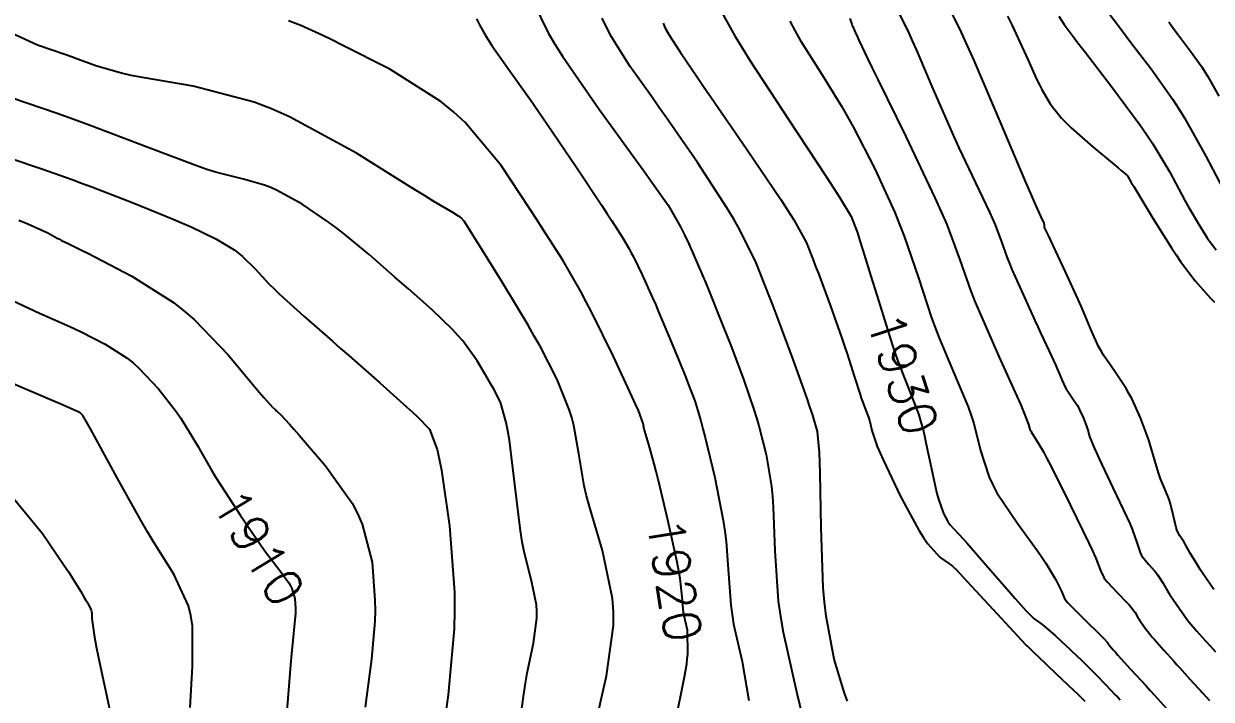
# Model space of a CAD drawing. Header units: metres. Extents: x 837475 to 838479, y 1189012 to 1191015.
# Drawn here: x 838254.6 to 838377.8, y 1189330.8 to 1189400.9 of the extents above; entities that cross this region are included whole.
import ezdxf

# ---------------------------------------------------------------- set-up
doc = ezdxf.new("R2010")
doc.units = ezdxf.units.M
doc.header["$LTSCALE"] = 0.3
doc.layers.add('COTAS 10', color=1, linetype='Continuous')
doc.layers.add('COTAS INT', color=252, linetype='Continuous')
doc.styles.get("Standard").update_dxf_attribs({"font": 'simplex.shx'})

msp = doc.modelspace()

# ---------------------------------------------------------------- linework, layer by layer
at = {"layer": 'COTAS 10'}
for points in [[(838326.672, 1189402.698), (838328.399, 1189399.609), (838329.135, 1189398.409), (838329.983, 1189397.059), (838333.974, 1189390.938), (838337.84, 1189385.087), (838338.609, 1189383.907), (838339.247, 1189382.919), (838340.462, 1189380.938), (838341.092, 1189379.224), (838341.362, 1189378.403), (838341.672, 1189377.432), (838342.506, 1189374.721), (838343.135, 1189372.673), (838344.716, 1189367.648), (838345.1, 1189366.509), (838345.462, 1189365.48), (838346.575, 1189362.673), (838347.469, 1189360.333), (838347.693, 1189359.598), (838347.906, 1189358.825), (838348.384, 1189356.654), (838348.589, 1189355.718), (838349.184, 1189352.821), (838349.342, 1189352.179), (838349.497, 1189351.608), (838350.029, 1189350.127), (838350.492, 1189349.268), (838350.602, 1189349.089), (838350.706, 1189348.936), (838351.015, 1189348.595), (838351.703, 1189347.901), (838352.044, 1189347.524), (838352.451, 1189347.067), (838354.467, 1189344.753), (838356.585, 1189342.307), (838357.056, 1189341.767), (838357.478, 1189341.287), (838358.587, 1189340.052), (838359.261, 1189339.357), (838359.409, 1189339.218), (838359.54, 1189339.102), (838359.873, 1189338.875), (838360.278, 1189338.605), (838360.455, 1189338.462), (838360.66, 1189338.289), (838361.635, 1189337.42), (838362.754, 1189336.385), (838363.05, 1189336.109), (838363.34, 1189335.837), (838364.34, 1189334.89), (838365.314, 1189333.941), (838365.588, 1189333.667), (838365.864, 1189333.388), (838366.879, 1189332.341), (838367.856, 1189331.315), (838368.109, 1189331.051), (838368.354, 1189330.794)], [(838356.66, 1189401.692), (838357.143, 1189400.725), (838357.582, 1189399.827), (838358.804, 1189397.152), (838359.723, 1189395.098), (838359.972, 1189394.592), (838360.217, 1189394.112), (838361.082, 1189392.605), (838362.286, 1189391.105), (838362.746, 1189390.63), (838363.259, 1189390.129), (838365.57, 1189388.103), (838367.724, 1189386.327), (838368.139, 1189385.982), (838368.475, 1189385.702), (838369.035, 1189385.225), (838369.073, 1189385.174), (838369.081, 1189385.163), (838369.088, 1189385.154), (838369.102, 1189385.132), (838369.512, 1189384.451), (838369.768, 1189384.026), (838370.086, 1189383.499), (838371.75, 1189380.743), (838373.682, 1189377.666), (838374.168, 1189376.936), (838374.634, 1189376.261), (838376.144, 1189374.264), (838377.459, 1189372.757), (838377.803, 1189372.39), (838378.137, 1189372.044)], [(838322.111, 1189328.01), (838323.208, 1189333.36), (838323.383, 1189334.515), (838323.442, 1189335.022), (838323.5, 1189335.528), (838323.458, 1189338.01), (838323.128, 1189339.487), (838323.065, 1189339.867), (838323.013, 1189340.235), (838322.927, 1189341.459), (838322.698, 1189343.354), (838322.556, 1189344.144), (838322.38, 1189345.05), (838321.459, 1189349.28), (838320.458, 1189353.538), (838320.4, 1189353.776), (838320.23, 1189354.461), (838320.024, 1189355.273), (838319.461, 1189357.282), (838319.113, 1189358.398), (838319.043, 1189358.647), (838318.985, 1189358.87), (838318.868, 1189359.461), (838318.37, 1189360.78), (838318.072, 1189361.462), (838317.704, 1189362.281), (838315.793, 1189366.386), (838313.545, 1189370.963), (838312.965, 1189372.079), (838312.402, 1189373.131), (838310.521, 1189376.386), (838308.469, 1189379.612), (838307.798, 1189380.646), (838307.084, 1189381.74), (838304.135, 1189386.196), (838300.393, 1189390.682), (838299.18, 1189391.794), (838297.889, 1189392.85), (838292.584, 1189396.196), (838287.632, 1189398.707), (838286.564, 1189399.237), (838285.627, 1189399.695), (838283.335, 1189400.75), (838282.065, 1189401.234)], [(838252.922, 1189372.446), (838256.244, 1189370.894), (838259.076, 1189369.643), (838259.822, 1189369.296), (838260.55, 1189368.949), (838263.042, 1189367.691), (838265.341, 1189366.212), (838265.949, 1189365.725), (838266.543, 1189365.204), (838268.586, 1189363.042), (838270.402, 1189360.682), (838270.853, 1189360.037), (838271.283, 1189359.395), (838272.65, 1189357.105), (838272.974, 1189356.543), (838274.077, 1189354.62), (838274.544, 1189353.855), (838275.043, 1189353.056), (838277.105, 1189349.892), (838279.126, 1189346.942), (838279.598, 1189346.278), (838280.032, 1189345.68), (838281.285, 1189344.072), (838282.119, 1189342.93), (838282.289, 1189342.625), (838282.432, 1189342.325), (838282.729, 1189341.285), (838282.801, 1189340.282), (838282.803, 1189340.005), (838282.797, 1189339.729), (838282.708, 1189338.736), (838282.487, 1189336.6), (838282.397, 1189335.604), (838282.296, 1189334.432), (838281.826, 1189328.736)]]:
    msp.add_lwpolyline(points, dxfattribs=at)
at = {"layer": 'COTAS INT'}
for points in [[(838378.073, 1189342.213), (838376.928, 1189343.894), (838376.654, 1189344.316), (838376.399, 1189344.719), (838375.635, 1189346.015), (838375.076, 1189347), (838374.951, 1189347.206), (838374.838, 1189347.383), (838374.535, 1189347.785), (838374.302, 1189348.229), (838374.232, 1189348.433), (838374.16, 1189348.673), (838373.883, 1189349.833), (838373.565, 1189351.125), (838373.466, 1189351.447), (838373.364, 1189351.755), (838372.957, 1189352.738), (838372.539, 1189353.719), (838372.429, 1189354.025), (838372.323, 1189354.345), (838371.958, 1189355.627), (838371.519, 1189357.141), (838371.364, 1189357.608), (838371.195, 1189358.096), (838370.467, 1189360.033), (838369.557, 1189362.034), (838369.274, 1189362.562), (838368.977, 1189363.08), (838367.79, 1189364.858), (838366.645, 1189366.54), (838366.374, 1189366.997), (838366.123, 1189367.45), (838365.383, 1189369.053), (838364.595, 1189370.965), (838364.313, 1189371.611), (838364.003, 1189372.309), (838362.655, 1189375.254), (838361.408, 1189377.92), (838361.162, 1189378.443), (838360.959, 1189378.871), (838360.584, 1189379.638), (838360.514, 1189379.792), (838360.504, 1189379.833), (838360.497, 1189379.874), (838360.505, 1189380.019), (838360.49, 1189380.199), (838360.469, 1189380.262), (838360.44, 1189380.331), (838360.274, 1189380.63), (838359.491, 1189382.353), (838359.074, 1189383.32), (838358.569, 1189384.499), (838356.022, 1189390.53), (838353.197, 1189397.097), (838352.517, 1189398.616), (838351.881, 1189400.004), (838349.955, 1189403.933)], [(838307.442, 1189403.16), (838309.024, 1189399.958), (838309.712, 1189398.814), (838310.507, 1189397.559), (838314.281, 1189392.097), (838318.105, 1189386.798), (838318.932, 1189385.646), (838319.658, 1189384.63), (838321.446, 1189382.097), (838322.74, 1189379.848), (838323.155, 1189379.01), (838323.595, 1189378.08), (838325.39, 1189373.944), (838327.184, 1189369.525), (838327.623, 1189368.416), (838328.037, 1189367.357), (838329.326, 1189363.944), (838330.364, 1189360.884), (838330.621, 1189360.047), (838330.863, 1189359.214), (838331.626, 1189356.244), (838332.175, 1189352.921), (838332.282, 1189351.866), (838332.37, 1189350.753), (838332.526, 1189346.244), (838332.892, 1189341.006), (838333.112, 1189339.432), (838333.384, 1189337.805), (838334.797, 1189331.485), (838336.151, 1189325.894)], [(838301.586, 1189401.424), (838301.888, 1189400.802), (838302.503, 1189399.694), (838302.813, 1189399.218), (838303.182, 1189398.668), (838305.017, 1189396.069), (838307.429, 1189392.663), (838308.163, 1189391.604), (838308.924, 1189390.495), (838311.911, 1189386.069), (838314.581, 1189382.056), (838315.143, 1189381.206), (838315.627, 1189380.47), (838316.737, 1189378.756), (838317.416, 1189377.569), (838317.629, 1189377.165), (838317.854, 1189376.729), (838318.756, 1189374.881), (838319.814, 1189372.56), (838320.136, 1189371.824), (838320.471, 1189371.049), (838321.789, 1189367.914), (838323.015, 1189364.909), (838323.293, 1189364.215), (838323.545, 1189363.58), (838324.23, 1189361.789), (838324.857, 1189359.719), (838325.072, 1189358.91), (838325.304, 1189357.998), (838326.293, 1189353.852), (838327.185, 1189349.389), (838327.357, 1189348.278), (838327.496, 1189347.22), (838327.727, 1189343.852), (838327.952, 1189340.62), (838328.088, 1189339.65), (838328.256, 1189338.646), (838329.128, 1189334.747), (838329.826, 1189330.711)], [(838340.067, 1189330.657), (838339.756, 1189331.487), (838338.688, 1189335), (838337.854, 1189339.473), (838337.692, 1189340.909), (838337.559, 1189342.43), (838337.325, 1189348.636), (838337.244, 1189354.285), (838337.208, 1189355.455), (838337.165, 1189356.453), (838336.96, 1189358.636), (838336.422, 1189360.43), (838336.169, 1189361.184), (838335.872, 1189362.049), (838334.423, 1189366.099), (838332.775, 1189370.539), (838332.352, 1189371.649), (838331.944, 1189372.707), (838330.589, 1189376.099), (838328.887, 1189379.555), (838328.26, 1189380.653), (838327.565, 1189381.813), (838324.49, 1189386.512), (838321.275, 1189391.148), (838320.492, 1189392.268), (838319.754, 1189393.317), (838317.476, 1189396.512), (838315.586, 1189399.555), (838315.094, 1189400.508), (838314.615, 1189401.508)], [(838340.3, 1189401.446), (838340.513, 1189400.867), (838340.564, 1189400.736), (838340.612, 1189400.618), (838340.759, 1189400.3), (838340.91, 1189399.99), (838340.961, 1189399.877), (838341.017, 1189399.753), (838341.25, 1189399.209), (838342.155, 1189397.298), (838342.634, 1189396.313), (838343.211, 1189395.13), (838346.12, 1189389.209), (838349.143, 1189382.859), (838349.793, 1189381.405), (838350.362, 1189380.083), (838351.74, 1189376.411), (838352.874, 1189373.168), (838353.289, 1189372.117), (838353.748, 1189370.999), (838355.77, 1189366.411), (838357.644, 1189362.275), (838358.01, 1189361.443), (838358.309, 1189360.746), (838358.835, 1189359.36), (838359.001, 1189358.837), (838359.074, 1189358.684), (838359.157, 1189358.527), (838359.555, 1189357.932), (838360.397, 1189356.494), (838360.761, 1189355.807), (838361.182, 1189354.993), (838363.176, 1189351.009), (838365.1, 1189347.035), (838365.478, 1189346.227), (838365.788, 1189345.546), (838366.347, 1189344.147), (838366.68, 1189343.457), (838366.847, 1189343.225), (838367.047, 1189342.974), (838368.043, 1189341.918), (838369.064, 1189340.885), (838369.281, 1189340.648), (838369.468, 1189340.433), (838369.906, 1189339.835), (838370.205, 1189339.329), (838370.304, 1189339.172), (838370.411, 1189339.008), (838370.858, 1189338.351), (838371.469, 1189337.553), (838371.679, 1189337.298), (838371.907, 1189337.029), (838372.879, 1189335.937), (838373.958, 1189334.756), (838374.254, 1189334.431), (838374.549, 1189334.106), (838375.601, 1189332.942), (838376.494, 1189331.952), (838376.688, 1189331.737), (838376.858, 1189331.548), (838377.282, 1189331.081), (838377.621, 1189330.714)], [(838345.357, 1189402.116), (838346.425, 1189399.927), (838346.787, 1189399.132), (838347.178, 1189398.256), (838348.828, 1189394.412), (838350.64, 1189390.217), (838351.132, 1189389.119), (838351.62, 1189388.048), (838353.349, 1189384.412), (838354.798, 1189381.37), (838355.109, 1189380.673), (838355.382, 1189380.04), (838356.042, 1189378.28), (838356.632, 1189376.624), (838356.861, 1189376.056), (838357.118, 1189375.44), (838358.28, 1189372.82), (838359.516, 1189370.136), (838359.82, 1189369.48), (838360.106, 1189368.861), (838360.998, 1189366.939), (838361.679, 1189365.456), (838361.831, 1189365.115), (838361.968, 1189364.803), (838362.333, 1189363.924), (838362.654, 1189363.229), (838362.763, 1189363.033), (838362.88, 1189362.835), (838363.376, 1189362.106), (838363.891, 1189361.335), (838364.019, 1189361.111), (838364.142, 1189360.881), (838364.537, 1189360.014), (838364.852, 1189359.175), (838364.925, 1189358.963), (838364.992, 1189358.761), (838365.183, 1189358.105), (838365.647, 1189356.926), (838365.887, 1189356.395), (838366.175, 1189355.775), (838367.614, 1189352.792), (838369.065, 1189349.735), (838369.359, 1189349.067), (838369.607, 1189348.476), (838370.115, 1189346.99), (838370.42, 1189346.065), (838370.54, 1189345.829), (838370.674, 1189345.601), (838371.289, 1189344.851), (838371.951, 1189344.134), (838372.116, 1189343.927), (838372.272, 1189343.716), (838372.771, 1189342.925), (838373.302, 1189342.024), (838373.479, 1189341.744), (838373.669, 1189341.451), (838374.466, 1189340.282), (838375.285, 1189339.153), (838375.49, 1189338.884), (838375.685, 1189338.635), (838376.311, 1189337.895), (838376.87, 1189337.283), (838377.176, 1189336.947), (838377.721, 1189336.344), (838378.255, 1189335.752)], [(838362.004, 1189401.691), (838362.536, 1189400.836), (838363.582, 1189399.451), (838364.072, 1189398.81), (838364.65, 1189398.057), (838367.464, 1189394.405), (838370.447, 1189390.379), (838371.132, 1189389.389), (838371.755, 1189388.454), (838373.497, 1189385.53), (838374.755, 1189383.169), (838375.073, 1189382.589), (838375.378, 1189382.041), (838376.372, 1189380.327), (838377.221, 1189378.973), (838377.435, 1189378.653), (838377.64, 1189378.356), (838378.304, 1189377.478)], [(838366.984, 1189402.301), (838368.487, 1189400.275), (838368.969, 1189399.635), (838369.48, 1189398.96), (838371.567, 1189396.237), (838373.821, 1189393.055), (838374.437, 1189392.092), (838375.05, 1189391.092), (838377.236, 1189387.184), (838379.036, 1189383.766)], [(838320.947, 1189400.981), (838321.158, 1189400.468), (838321.507, 1189399.858), (838321.666, 1189399.602), (838321.852, 1189399.31), (838322.748, 1189397.941), (838324.45, 1189395.427), (838325.144, 1189394.412), (838325.935, 1189393.258), (838329.593, 1189387.941), (838333.152, 1189382.672), (838333.88, 1189381.549), (838334.495, 1189380.571), (838335.789, 1189378.254), (838336.51, 1189376.421), (838336.765, 1189375.748), (838337.044, 1189375.004), (838338.254, 1189371.722), (838339.477, 1189368.299), (838339.765, 1189367.466), (838340.03, 1189366.683), (838340.804, 1189364.271), (838341.367, 1189362.47), (838341.499, 1189362.073), (838341.621, 1189361.718), (838341.977, 1189360.804), (838342.246, 1189360.1), (838342.313, 1189359.879), (838342.377, 1189359.647), (838342.583, 1189358.712), (838343.15, 1189357.063), (838343.442, 1189356.38), (838343.793, 1189355.598), (838345.549, 1189351.958), (838347.481, 1189348.372), (838347.943, 1189347.626), (838348.374, 1189346.986), (838349.666, 1189345.565), (838350.59, 1189344.925), (838350.787, 1189344.777), (838350.96, 1189344.643), (838351.375, 1189344.266), (838352.106, 1189343.462), (838352.478, 1189343.058), (838352.923, 1189342.576), (838355.141, 1189340.18), (838357.313, 1189337.841), (838357.728, 1189337.395), (838358.063, 1189337.035), (838358.6, 1189336.463), (838358.621, 1189336.449), (838358.63, 1189336.441), (838358.641, 1189336.432), (838358.692, 1189336.387), (838359.19, 1189335.913), (838359.482, 1189335.634), (838359.842, 1189335.29), (838361.7, 1189333.516), (838363.557, 1189331.741), (838363.916, 1189331.397), (838364.207, 1189331.118), (838364.7, 1189330.643)], [(838334.073, 1189401.192), (838334.619, 1189400.201), (838335.173, 1189399.229), (838337.258, 1189395.877), (838339.429, 1189392.378), (838340.038, 1189391.315), (838340.651, 1189390.21), (838342.895, 1189385.877), (838344.971, 1189381.338), (838345.479, 1189380.105), (838345.956, 1189378.881), (838347.437, 1189374.542), (838348.795, 1189370.408), (838349.195, 1189369.313), (838349.605, 1189368.24), (838351.172, 1189364.542), (838352.582, 1189361.166), (838352.893, 1189360.295), (838353.169, 1189359.452), (838353.877, 1189356.639), (838354.751, 1189353.886), (838355.131, 1189353.082), (838355.571, 1189352.258), (838357.66, 1189349.131), (838359.785, 1189346.252), (838360.248, 1189345.586), (838360.657, 1189344.976), (838361.681, 1189343.246), (838362.226, 1189342.121), (838362.332, 1189341.892), (838362.42, 1189341.7), (838362.578, 1189341.303), (838362.939, 1189340.849), (838363.155, 1189340.62), (838363.42, 1189340.346), (838364.797, 1189338.985), (838366.178, 1189337.635), (838366.446, 1189337.369), (838366.664, 1189337.149), (838367.042, 1189336.745), (838367.107, 1189336.635), (838367.129, 1189336.6), (838367.152, 1189336.564), (838367.25, 1189336.421), (838367.653, 1189335.952), (838367.868, 1189335.712), (838368.129, 1189335.423), (838369.447, 1189333.979), (838371.047, 1189332.228), (838371.485, 1189331.747), (838371.921, 1189331.266), (838373.481, 1189329.541)], [(838373.391, 1189401.098), (838373.866, 1189400.459), (838374.31, 1189399.862), (838375.671, 1189398.068), (838376.828, 1189396.435), (838377.144, 1189395.94), (838377.459, 1189395.427), (838378.581, 1189393.42)], [(838313.978, 1189328.548), (838315.075, 1189333.283), (838315.792, 1189338.478), (838315.789, 1189339.894), (838315.699, 1189341.299), (838314.649, 1189346.292), (838313.291, 1189350.823), (838313.006, 1189351.937), (838312.761, 1189352.991), (838312.208, 1189356.292), (838311.68, 1189359.243), (838311.451, 1189360.077), (838311.187, 1189360.918), (838309.933, 1189364.017), (838308.165, 1189367.464), (838307.576, 1189368.525), (838306.944, 1189369.632), (838304.305, 1189374.017), (838301.913, 1189377.851), (838301.437, 1189378.612), (838301.042, 1189379.243), (838300.288, 1189380.432), (838299.971, 1189380.774), (838299.85, 1189380.87), (838299.716, 1189380.967), (838299.112, 1189381.32), (838297.156, 1189382.483), (838296.169, 1189383.09), (838294.988, 1189383.82), (838289.112, 1189387.488), (838282.173, 1189391.274), (838280.321, 1189392.079), (838278.5, 1189392.779), (838272.173, 1189394.428), (838266.91, 1189395.332), (838265.759, 1189395.562), (838264.741, 1189395.784), (838262.173, 1189396.512), (838260.195, 1189397.254), (838259.55, 1189397.484), (838258.863, 1189397.725), (838256.029, 1189398.685), (838253.386, 1189399.907)], [(838305.814, 1189326.667), (838306.476, 1189331.377), (838306.657, 1189332.5), (838306.837, 1189333.545), (838307.481, 1189336.667), (838307.836, 1189339.245), (838307.835, 1189339.947), (838307.79, 1189340.645), (838307.269, 1189343.122), (838306.517, 1189346.143), (838306.326, 1189347.183), (838306.144, 1189348.311), (838305.548, 1189353.122), (838304.99, 1189357.706), (838304.831, 1189358.692), (838304.67, 1189359.555), (838304.073, 1189361.647), (838303.33, 1189363.089), (838303.077, 1189363.543), (838302.804, 1189364.02), (838301.647, 1189365.937), (838300.144, 1189368.012), (838299.652, 1189368.587), (838299.128, 1189369.164), (838296.962, 1189371.252), (838294.516, 1189373.401), (838293.815, 1189374.016), (838293.103, 1189374.639), (838290.448, 1189376.962), (838287.724, 1189379.211), (838286.969, 1189379.787), (838286.214, 1189380.343), (838283.486, 1189382.185), (838280.893, 1189383.624), (838280.224, 1189383.926), (838279.575, 1189384.186), (838277.408, 1189384.777), (838274.64, 1189385.481), (838273.613, 1189385.813), (838272.472, 1189386.203), (838267.408, 1189388.107), (838261.478, 1189390.367), (838259.79, 1189390.982), (838258.083, 1189391.593), (838251.754, 1189393.762)], [(838253.288, 1189386.949), (838256.493, 1189385.853), (838259.613, 1189384.761), (838260.609, 1189384.395), (838261.663, 1189384.001), (838265.944, 1189382.345), (838270.094, 1189380.653), (838271.065, 1189380.236), (838271.958, 1189379.84), (838274.541, 1189378.597), (838276.427, 1189377.452), (838276.882, 1189377.119), (838277.307, 1189376.778), (838278.597, 1189375.49), (838280.045, 1189373.923), (838280.569, 1189373.407), (838281.146, 1189372.856), (838283.678, 1189370.57), (838286.636, 1189367.982), (838287.482, 1189367.24), (838288.34, 1189366.488), (838291.538, 1189363.678), (838294.323, 1189361.185), (838294.921, 1189360.631), (838295.444, 1189360.137), (838296.707, 1189358.847), (838297.495, 1189356.764), (838297.719, 1189355.77), (838297.946, 1189354.596), (838298.783, 1189348.847), (838299.28, 1189341.941), (838299.291, 1189340.037), (838299.248, 1189338.136), (838298.635, 1189331.301), (838297.84, 1189325.623)], [(838254.11, 1189380.527), (838255.033, 1189380.155), (838257.094, 1189379.225), (838258.067, 1189378.686), (838258.305, 1189378.562), (838258.529, 1189378.447), (838259.225, 1189378.121), (838260.605, 1189377.442), (838261.261, 1189377.105), (838262.035, 1189376.704), (838265.819, 1189374.715), (838270.126, 1189371.999), (838271.229, 1189371.138), (838272.294, 1189370.23), (838275.819, 1189366.558), (838278.513, 1189363.305), (838279.053, 1189362.661), (838279.505, 1189362.129), (838280.394, 1189361.133), (838280.711, 1189360.855), (838280.802, 1189360.776), (838280.894, 1189360.695), (838281.236, 1189360.394), (838282.166, 1189359.389), (838282.628, 1189358.865), (838283.179, 1189358.234), (838285.908, 1189355.066), (838288.664, 1189351.182), (838289.232, 1189350.099), (838289.716, 1189349.013), (838290.756, 1189345.066), (838291.04, 1189341.112), (838291.047, 1189340.021), (838291.022, 1189338.933), (838290.671, 1189335.019), (838290.163, 1189331.112), (838290.039, 1189330.028)], [(838271.864, 1189329.988), (838272.116, 1189334.257), (838272.121, 1189338.459), (838271.95, 1189339.518), (838271.704, 1189340.532), (838270.189, 1189343.816), (838268.067, 1189347.167), (838267.437, 1189348.224), (838266.789, 1189349.336), (838264.297, 1189353.816), (838262.163, 1189357.751), (838261.741, 1189358.52), (838261.393, 1189359.149), (838260.745, 1189360.264), (838260.568, 1189360.451), (838260.516, 1189360.497), (838260.463, 1189360.539), (838260.264, 1189360.667), (838259.065, 1189361.194), (838258.382, 1189361.487), (838257.547, 1189361.844), (838253.264, 1189363.667)], [(838253.512, 1189351.754), (838256.546, 1189348.048), (838258.802, 1189344.722), (838259.268, 1189344.022), (838259.665, 1189343.417), (838260.526, 1189342.029), (838260.912, 1189341.333), (838261.009, 1189341.165), (838261.103, 1189341.007), (838261.405, 1189340.526), (838261.614, 1189340.073), (838261.648, 1189339.934), (838261.672, 1189339.787), (838261.671, 1189339.208), (838261.931, 1189337.297), (838262.119, 1189336.312), (838262.358, 1189335.129), (838263.638, 1189329.208)]]:
    msp.add_lwpolyline(points, dxfattribs=at)

# ---------------------------------------------------------------- texts
at = {"layer": 'COTAS 10', "char_height": 3.799998, "attachment_point": 7}
for s, insert, rotation in [('1930', (838341.972, 1189370.22), 288.0299719), ('1910', (838273.98, 1189351.205), 301.1529379), ('1920', (838319.187, 1189349.38), 279.2299231)]:
    msp.add_mtext(s, dxfattribs=dict(at, insert=insert, rotation=rotation))

doc.saveas('drawing.dxf')
